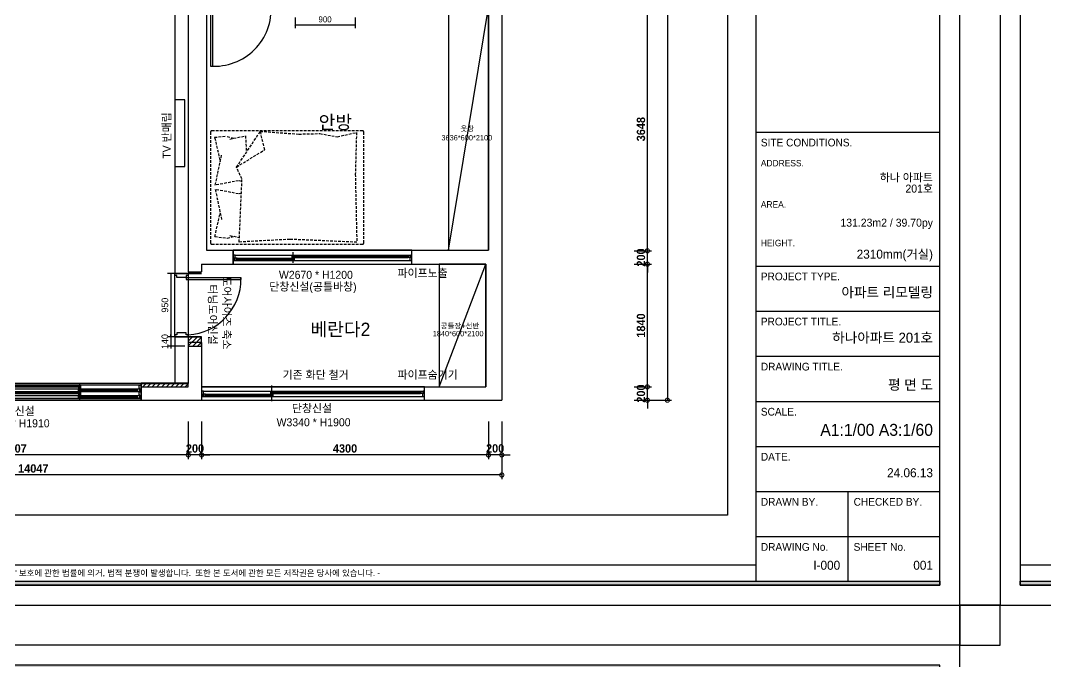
# Model space of a CAD drawing. Header units: inches. Extents: x 4138 to 127072, y -26315 to 43858.
# Drawn here: x 67453 to 82820, y 23128 to 32738 of the extents above; entities that cross this region are included whole.
import ezdxf
from ezdxf.enums import TextEntityAlignment as Align

# ---------------------------------------------------------------- set-up
doc = ezdxf.new("R2010")
doc.units = ezdxf.units.IN
doc.header["$LTSCALE"] = 50
doc.header["$MEASUREMENT"] = 0
doc.linetypes.add('DH-HID2', pattern=[1.2, 0.8, -0.4])
for name, color, linetype in [('0-ELC TEXT', 7, 'Continuous'), ('02-WAL', 2, 'Continuous'), ('03-TEXT', 3, 'Continuous'), ('03-WAL NEW', 3, 'Continuous'), ('04-WIN', 4, 'Continuous'), ('04_FUR', 6, 'Continuous'), ('06-FUR', 6, 'Continuous'), ('07-DIM', 5, 'Continuous'), ('07-DIM WAL', 5, 'Continuous'), ('FORM(YOURNAME)-11', 1, 'Continuous'), ('FU-FURM', 251, 'DH-HID2'), ('도면층2', 2, 'Continuous'), ('도면층4', 4, 'Continuous'), ('도면층5', 5, 'Continuous')]:
    doc.layers.add(name, color=color, linetype=linetype)
doc.styles.add('YOURNAME', font='HY울릉도M.TTF')
doc.styles.add('넥슨고딕', font='')
doc.styles.add('마감재', font='stylu.ttf')
doc.styles.add('코레일둥고', font='Korail_Round_Gothic_Medium.ttf')
doc.styles.get('넥슨고딕').set_extended_font_data('NEXON Lv1 Gothic Bold', bold=True)
doc.dimstyles.new('50', dxfattribs={"dimscale": 50, "dimtxt": 2.5, "dimasz": 2.5, "dimexe": 1.25, "dimexo": 2, "dimtad": 1, "dimdec": 0, "dimtxsty": '넥슨고딕', "dimblk": 'DOTSMALL', "dimcen": 2.5, "dimclrd": 1, "dimclre": 1, "dimclrt": 2, "dimadec": 0, "dimazin": 0, "dimtfac": 1, "dimtdec": 0, "dimtix": 1, "dimtmove": 0, "dimatfit": 3, "dimldrblk": 'DOTSMALL', "dimfxl": 1.25, "dimarcsym": 0})
doc.dimstyles.new('YOURNAME-50', dxfattribs={"dimscale": 50, "dimtxt": 1.8, "dimasz": 0.9, "dimexe": 1, "dimexo": 3, "dimgap": 0.7, "dimtad": 1, "dimdec": 0, "dimzin": 0, "dimdsep": 46, "dimtxsty": 'YOURNAME', "dimblk": 'ARCHTICK', "dimcen": 0, "dimclrd": 1, "dimclre": 1, "dimclrt": 7, "dimadec": 0, "dimazin": 0, "dimtfac": 1, "dimtdec": 0, "dimtix": 1, "dimtmove": 2, "dimatfit": 3, "dimldrblk": 'ARCHTICK', "dimfxl": 1, "dimtolj": 1, "dimtzin": 0, "dimarcsym": 0})
doc.dimstyles.new('벽치수 Copy of DIM-50', dxfattribs={"dimscale": 50, "dimtxt": 2, "dimasz": 0.7, "dimexe": 1, "dimexo": 1, "dimgap": 0.7, "dimtad": 1, "dimdec": 0, "dimzin": 1, "dimdsep": 46, "dimlunit": 6, "dimtxsty": '마감재', "dimblk": 'ARCHTICK', "dimcen": -0.09, "dimclrd": 256, "dimclre": 256, "dimclrt": 3, "dimadec": 0, "dimazin": 0, "dimtfac": 1, "dimtdec": 0, "dimtix": 1, "dimtmove": 2, "dimatfit": 0, "dimldrblk": 'ARCHTICK', "dimfxl": 1, "dimtolj": 1, "dimtzin": 0, "dimarcsym": 0})

# ---------------------------------------------------------------- blocks, each defined once
blk = doc.blocks.new('FORM-PLAN')
at = {"layer": 'FORM(YOURNAME)-11'}
h = blk.add_hatch(color=256, dxfattribs=at)
h.dxf.hatch_style = 1
h.paths.add_polyline_path([(-71444, 55115), (10556, 55115), (10556, 54915), (-71444, 54915)])
h.paths.add_polyline_path([(-71444, -2085), (10556, -2085), (10556, -2285), (-71444, -2285)])
at = {"layer": 'Defpoints', "color": 158}
for p, q in [((1346, 54915), (1346, -2085)), ((1346, -1285), (-71444, -1285))]:
    blk.add_line(p, q, dxfattribs=at)
at = {"layer": 'Defpoints', "color": 1}
for points in [[(11556, 58115), (11556, 56115), (13556, 56115)], [(-72444, -5285), (-72444, -3285), (-74444, -3285)], [(11556, -5285), (11556, -3285), (13556, -3285)]]:
    blk.add_lwpolyline(points, dxfattribs=at)
at = {"layer": 'Defpoints', "color": 158}
for points in [[(-71444, -2285), (10556, -2285), (10556, 55115), (-71444, 55115)], [(-69444, 53115), (-64, 53115), (-64, 1215), (-69444, 1215)]]:
    blk.add_lwpolyline(points, close=True, dxfattribs=at)
at = {"layer": 'FORM(YOURNAME)-11', "color": 14}
for p, q in [((1346, 20344), (10556, 20344)), ((1346, 13651), (10556, 13651)), ((1346, 11398), (10556, 11398)), ((1346, 9146), (10556, 9146)), ((1346, 6893), (10556, 6893)), ((1346, 4641), (10556, 4641)), ((1346, 2388), (10556, 2388)), ((5951, 2388), (5951, -2085)), ((1346, 136), (10556, 136))]:
    blk.add_line(p, q, dxfattribs=at)
at = {"layer": 'FORM(YOURNAME)-11', "color": 250}
blk.add_lwpolyline([(-72444, -3285), (11556, -3285), (11556, 56115), (-72444, 56115)], close=True, dxfattribs=at)
at = {"layer": 'FORM(YOURNAME)-11'}
blk.add_lwpolyline([(-71444, -2085), (10556, -2085), (10556, -2285), (-71444, -2285)], close=True, dxfattribs=at)
at = {"layer": 'FORM(YOURNAME)-11', "color": 14, "style": 'YOURNAME'}
for s, height, p in [('SITE CONDITIONS.', 386.14, (1603, 19829)), ('PROJECT TYPE.', 386.14, (1603, 13136)), ('PROJECT TITLE.', 386.14, (1603, 10883)), ('DRAWING TITLE.', 386.14, (1603, 8631)), ('SCALE.', 386.1, (1603, 6378)), ('DATE.', 386.1, (1603, 4126)), ('DRAWN BY.', 386.1, (1603, 1873)), ('CHECKED BY.', 386.14, (6240, 1873)), ('DRAWING No.', 386.14, (1603, -379)), ('SHEET No.', 386.1, (6240, -379))]:
    blk.add_text(s, height=height, dxfattribs=at).set_placement(p, align=Align.MIDDLE_LEFT)
at = {"layer": 'FORM(YOURNAME)-11', "color": 251, "style": 'YOURNAME'}
for s, p in [('ADDRESS.', (1603, 18799)), ('AREA.', (1603, 16740)), ('HEIGHT.', (1603, 14809))]:
    blk.add_text(s, height=321.8, dxfattribs=at).set_placement(p, align=Align.MIDDLE_LEFT)
at = {"layer": 'FORM(YOURNAME)-11', "color": 1, "style": 'YOURNAME'}
blk.add_text("- 본 도서는 어떠한 경우에도 무단으로 도용할 수 없으며 도용시 '지적재산권' 보호에 관한 법률에 의거, 법적 분쟁이 발생합니다.  또한 본 도서에 관한 모든 저작권은 당사에 있습니다. -", height=300, dxfattribs=at).set_placement((-32990, -1685), align=Align.MIDDLE_CENTER)
at = {"layer": 'FORM(YOURNAME)-11', "color": 3, "style": 'YOURNAME'}
for tag, height, p in [('1', 450, (9905, 18188)), ('2', 450, (9905, 17544)), ('3', 450, (9905, 16257)), ('4', 450, (9905, 14326)), ('5', 515, (9905, 12009)), ('6', 515, (9905, 9757)), ('7', 515, (9905, 7504)), ('8', 515, (9905, 5252)), ('9', 515, (9905, 2999)), ('10', 515, (5655, 811)), ('11', 515, (9905, 747)), ('12', 515, (5655, -1441)), ('13', 515, (9905, -1441))]:
    blk.add_attdef(tag, text='', height=height, dxfattribs=at).set_placement(p, align=Align.MIDDLE_RIGHT)
blk = doc.blocks.new('FLOOR')
at = {"layer": '02-WAL'}
for p, q in [((52925, 47114), (52925, 34986)), ((48225, 41074), (48225, 36912)), ((48496, 41074), (48496, 37238)), ((52725, 40874), (52725, 37238)), ((48496, 37238), (52725, 37238)), ((48225, 36912), (48425, 36912)), ((48225, 36912), (48425, 36912)), ((48425, 37026), (48425, 36912)), ((48425, 37026), (52685, 37026)), ((52685, 37026), (52685, 35186)), ((48425, 35850), (48225, 35850)), ((48225, 35850), (48225, 35239)), ((48425, 35850), (48425, 35186)), ((47516, 35239), (47516, 34986)), ((47516, 35239), (48225, 35239)), ((48437, 35186), (52685, 35186)), ((47516, 34986), (52925, 34986))]:
    blk.add_line(p, q, dxfattribs=at)
at = {"layer": '04-WIN'}
for p, q in [((48896, 37238), (48896, 37026)), ((48896, 37026), (48896, 37238)), ((51578, 37026), (51578, 37238)), ((47486, 35213), (43756, 35213)), ((44694, 35208), (46579, 35208)), ((46596, 35246), (46596, 35078)), ((47499, 35113), (43744, 35113)), ((47486, 35113), (43756, 35113)), ((44694, 35158), (46579, 35158)), ((44694, 35108), (46579, 35108)), ((44694, 35058), (46579, 35058)), ((46596, 35146), (46596, 34978)), ((46614, 35158), (47457, 35158)), ((46614, 35118), (47457, 35118)), ((46614, 35058), (47457, 35058)), ((47499, 35013), (43744, 35013)), ((46614, 35018), (47457, 35018))]:
    blk.add_line(p, q, dxfattribs=at)
at = {"layer": '04-WIN', "linetype": 'Continuous'}
for p, q in [((49796, 37047), (49796, 37204)), ((48913, 37083), (51548, 37083)), ((48926, 37163), (51560, 37163)), ((48955, 37118), (49778, 37118)), ((48955, 37088), (49778, 37088)), ((49813, 37158), (51519, 37158)), ((49813, 37128), (51519, 37128)), ((49475, 35050), (49475, 35207)), ((48442, 35042), (51735, 35042)), ((48455, 35122), (51747, 35122)), ((48455, 35042), (51747, 35042)), ((48484, 35077), (49457, 35077)), ((48484, 35047), (49457, 35047)), ((49475, 34970), (49475, 35127)), ((49492, 35118), (51706, 35117)), ((49492, 35088), (51706, 35087))]:
    blk.add_line(p, q, dxfattribs=at)
at = {"layer": '04-WIN'}
for points in [[(48896, 37026), (51578, 37026), (51578, 37238), (48896, 37238)], [(47516, 35239), (43726, 35239), (43726, 34986), (47516, 34986)], [(47516, 35213), (43726, 35213), (43726, 35013), (47516, 35013)], [(46582, 35181), (44690, 35181), (44690, 35185), (46582, 35185)], [(46582, 35081), (44690, 35081), (44690, 35085), (46582, 35085)], [(46614, 35158), (46614, 35143), (46608, 35141), (46608, 35135), (46614, 35133), (46614, 35118), (46579, 35118), (46579, 35158)], [(46614, 35058), (46614, 35043), (46608, 35041), (46608, 35035), (46614, 35033), (46614, 35018), (46579, 35018), (46579, 35058)], [(46610, 35136), (47461, 35136), (47461, 35140), (46610, 35140)], [(46610, 35036), (47461, 35036), (47461, 35040), (46610, 35040)], [(47457, 35143), (47457, 35158), (47495, 35158), (47495, 35118), (47457, 35118), (47457, 35133), (47463, 35135), (47463, 35141)], [(47457, 35043), (47457, 35058), (47495, 35058), (47495, 35018), (47457, 35018), (47457, 35033), (47463, 35035), (47463, 35041)], [(51765, 35186), (48425, 35186), (48425, 34986), (51765, 34986)]]:
    blk.add_lwpolyline(points, close=True, dxfattribs=at)
at = {"layer": '04-WIN', "linetype": 'Continuous'}
for points in [[(48896, 37092), (48896, 37083), (48913, 37083), (48913, 37122), (48926, 37122), (48926, 37163), (48896, 37163), (48896, 37154)], [(49782, 37105), (48951, 37105), (48951, 37101), (49782, 37101), (49782, 37105), (49782, 37101)], [(48955, 37109), (48958, 37107), (48958, 37106), (48959, 37105)], [(48955, 37097), (48958, 37098), (48958, 37099), (48959, 37101)], [(49778, 37109), (49775, 37107), (49775, 37106), (49774, 37105)], [(49778, 37097), (49775, 37098), (49775, 37099), (49774, 37101)], [(49813, 37149), (49816, 37148), (49816, 37147), (49817, 37145)], [(49813, 37137), (49816, 37139), (49816, 37140), (49817, 37141)], [(51519, 37149), (51516, 37148), (51516, 37147), (51515, 37145)], [(51519, 37137), (51516, 37139), (51516, 37140), (51515, 37141)], [(51578, 37154), (51578, 37163), (51560, 37163), (51560, 37124), (51548, 37124), (51548, 37083), (51578, 37083), (51578, 37092)], [(48425, 35051), (48425, 35042), (48442, 35042), (48442, 35081), (48455, 35081), (48455, 35122), (48425, 35122), (48425, 35113)], [(49461, 35064), (48480, 35064), (48480, 35060), (49461, 35060), (49461, 35064), (49461, 35060)], [(48484, 35068), (48487, 35067), (48487, 35066), (48488, 35064)], [(48484, 35056), (48487, 35058), (48487, 35059), (48488, 35060)], [(49457, 35068), (49454, 35067), (49454, 35066), (49453, 35064)], [(49457, 35056), (49454, 35058), (49454, 35059), (49453, 35060)], [(49492, 35108), (49495, 35107), (49495, 35106), (49496, 35105)], [(49492, 35097), (49495, 35098), (49495, 35099), (49496, 35101)], [(51706, 35108), (51703, 35107), (51703, 35106), (51702, 35104)], [(51706, 35097), (51703, 35098), (51703, 35099), (51702, 35100)], [(51765, 35113), (51765, 35122), (51747, 35122), (51747, 35083), (51735, 35083), (51735, 35042), (51765, 35042), (51765, 35051)]]:
    blk.add_lwpolyline(points, dxfattribs=at)
for points in [[(48955, 37108), (48955, 37118), (48917, 37118), (48917, 37088), (48955, 37088), (48955, 37098), (48949, 37100), (48949, 37106)], [(49813, 37148), (49813, 37158), (49778, 37158), (49778, 37128), (49813, 37128), (49813, 37138), (49808, 37140), (49808, 37146)], [(49778, 37108), (49778, 37118), (49813, 37118), (49813, 37088), (49778, 37088), (49778, 37098), (49784, 37100), (49784, 37106)], [(49810, 37141), (51522, 37141), (51522, 37145), (49810, 37145)], [(51519, 37148), (51519, 37158), (51557, 37158), (51557, 37128), (51519, 37128), (51519, 37138), (51525, 37140), (51525, 37146)], [(48484, 35067), (48484, 35077), (48446, 35077), (48446, 35047), (48484, 35047), (48484, 35057), (48478, 35059), (48478, 35065)], [(49492, 35108), (49492, 35118), (49457, 35118), (49457, 35088), (49492, 35088), (49492, 35098), (49487, 35099), (49487, 35106)], [(49457, 35067), (49457, 35077), (49492, 35077), (49492, 35047), (49457, 35047), (49457, 35057), (49463, 35059), (49463, 35065)], [(49489, 35101), (51709, 35100), (51709, 35104), (49489, 35105)], [(51706, 35107), (51706, 35117), (51744, 35117), (51744, 35087), (51706, 35087), (51706, 35097), (51712, 35099), (51712, 35106)]]:
    blk.add_lwpolyline(points, close=True, dxfattribs=at)
at = {"layer": '04-WIN'}
for points in [[(46579, 35208), (46579, 35188), (46584, 35186), (46584, 35179), (46579, 35178), (46579, 35158), (46614, 35158), (46614, 35208), (46579, 35208)], [(47516, 35122), (47516, 35113), (47499, 35113), (47499, 35162), (47486, 35162), (47486, 35213), (47516, 35213), (47516, 35204)], [(46579, 35188), (46576, 35187), (46575, 35186), (46575, 35185)], [(46579, 35177), (46576, 35178), (46575, 35179), (46575, 35181)], [(46579, 35088), (46576, 35087), (46575, 35086), (46575, 35085)], [(46579, 35077), (46576, 35078), (46575, 35079), (46575, 35081)], [(46579, 35108), (46579, 35088), (46584, 35086), (46584, 35079), (46579, 35078), (46579, 35058), (46614, 35058), (46614, 35108), (46579, 35108)], [(46614, 35144), (46616, 35142), (46617, 35141), (46618, 35140)], [(46614, 35132), (46616, 35133), (46617, 35134), (46618, 35136)], [(46614, 35044), (46616, 35042), (46617, 35041), (46618, 35040)], [(47457, 35144), (47455, 35142), (47454, 35141), (47454, 35140)], [(47457, 35132), (47455, 35133), (47454, 35134), (47454, 35136)], [(47457, 35044), (47455, 35042), (47454, 35041), (47454, 35040)], [(47516, 35022), (47516, 35013), (47499, 35013), (47499, 35062), (47486, 35062), (47486, 35113), (47516, 35113), (47516, 35104)], [(46614, 35032), (46616, 35033), (46617, 35034), (46618, 35036)], [(47457, 35032), (47455, 35033), (47454, 35034), (47454, 35036)]]:
    blk.add_lwpolyline(points, dxfattribs=at)
at = {"layer": '도면층4'}
for p, q in [((48556, 40904), (48556, 39994)), ((48586, 40904), (48586, 39995)), ((48556, 39994), (48586, 39994))]:
    blk.add_line(p, q, dxfattribs=at)
at = {"layer": '도면층5'}
blk.add_arc((48614, 40847), 854, 266.1116, 3.8534, dxfattribs=at)
blk = doc.blocks.new('_DOTSMALL')
at = {"color": 0, "linetype": 'ByBlock', "const_width": 0.5}
blk.add_lwpolyline([(-0.0625, 0, 1), (0.0625, 0, 1)], format="xyb", close=True, dxfattribs=at)
blk = doc.blocks.new('*D230')
at = {"layer": '07-DIM', "color": 1, "lineweight": -2, "transparency": 16777216}
for p, q in [((76852, 27245), (76852, 27370)), ((76652, 27245), (76915, 27245)), ((76852, 27045), (76852, 27245)), ((76652, 27045), (76915, 27045)), ((76852, 27045), (76852, 26920))]:
    blk.add_line(p, q, dxfattribs=at)
at = {"layer": 'Defpoints', "color": 0, "transparency": 16777216}
for p in [(76552, 27245), (76852, 27245), (76552, 27045)]:
    blk.add_point(p, dxfattribs=at)
at = {"layer": '07-DIM', "color": 1, "lineweight": -2, "transparency": 16777216, "xscale": 125, "yscale": 125, "zscale": 125}
for p, rotation in [((76852, 27245), 270), ((76852, 27045), 90)]:
    blk.add_blockref('_DOTSMALL', p, dxfattribs=dict(at, rotation=rotation))
at = {"layer": '07-DIM', "color": 2, "transparency": 16777216, "insert": (76756, 27145), "char_height": 125, "attachment_point": 5, "rotation": 90, "style": '넥슨고딕'}
blk.add_mtext('200', dxfattribs=at)
blk = doc.blocks.new('*D231')
at = {"layer": '07-DIM', "color": 1, "lineweight": -2, "transparency": 16777216}
for p, q in [((76652, 29085), (76915, 29085)), ((76852, 27245), (76852, 29085)), ((76652, 27245), (76915, 27245))]:
    blk.add_line(p, q, dxfattribs=at)
at = {"layer": 'Defpoints', "color": 0, "transparency": 16777216}
for p in [(76552, 29085), (76852, 29085), (76552, 27245)]:
    blk.add_point(p, dxfattribs=at)
at = {"layer": '07-DIM', "color": 1, "lineweight": -2, "transparency": 16777216, "xscale": 125, "yscale": 125, "zscale": 125}
for p, rotation in [((76852, 29085), 90), ((76852, 27245), 270)]:
    blk.add_blockref('_DOTSMALL', p, dxfattribs=dict(at, rotation=rotation))
at = {"layer": '07-DIM', "color": 2, "transparency": 16777216, "insert": (76756, 28165), "char_height": 125, "attachment_point": 5, "rotation": 90, "style": '넥슨고딕'}
blk.add_mtext('1840', dxfattribs=at)
blk = doc.blocks.new('*D232')
at = {"layer": '07-DIM', "color": 1, "lineweight": -2, "transparency": 16777216}
for p, q in [((76852, 29285), (76852, 29410)), ((76652, 29285), (76915, 29285)), ((76852, 29085), (76852, 29285)), ((76652, 29085), (76915, 29085)), ((76852, 29085), (76852, 28960))]:
    blk.add_line(p, q, dxfattribs=at)
at = {"layer": 'Defpoints', "color": 0, "transparency": 16777216}
for p in [(76552, 29285), (76852, 29285), (76552, 29085)]:
    blk.add_point(p, dxfattribs=at)
at = {"layer": '07-DIM', "color": 1, "lineweight": -2, "transparency": 16777216, "xscale": 125, "yscale": 125, "zscale": 125}
for p, rotation in [((76852, 29285), 270), ((76852, 29085), 90)]:
    blk.add_blockref('_DOTSMALL', p, dxfattribs=dict(at, rotation=rotation))
at = {"layer": '07-DIM', "color": 2, "transparency": 16777216, "insert": (76756, 29185), "char_height": 125, "attachment_point": 5, "rotation": 90, "style": '넥슨고딕'}
blk.add_mtext('200', dxfattribs=at)
blk = doc.blocks.new('*D233')
at = {"layer": '07-DIM', "color": 1, "lineweight": -2, "transparency": 16777216}
for p, q in [((76652, 32933), (76915, 32933)), ((76852, 29285), (76852, 32933)), ((76652, 29285), (76915, 29285))]:
    blk.add_line(p, q, dxfattribs=at)
at = {"layer": 'Defpoints', "color": 0, "transparency": 16777216}
for p in [(76552, 32933), (76852, 32933), (76552, 29285)]:
    blk.add_point(p, dxfattribs=at)
at = {"layer": '07-DIM', "color": 1, "lineweight": -2, "transparency": 16777216, "xscale": 125, "yscale": 125, "zscale": 125}
for p, rotation in [((76852, 32933), 90), ((76852, 29285), 270)]:
    blk.add_blockref('_DOTSMALL', p, dxfattribs=dict(at, rotation=rotation))
at = {"layer": '07-DIM', "color": 2, "transparency": 16777216, "insert": (76756, 31109), "char_height": 125, "attachment_point": 5, "rotation": 90, "style": '넥슨고딕'}
blk.add_mtext('3648', dxfattribs=at)
blk = doc.blocks.new('*D250')
at = {"layer": '07-DIM', "color": 1, "lineweight": -2, "transparency": 16777216}
for p, q in [((74469, 26724), (74469, 26162)), ((74669, 26724), (74669, 26162)), ((74469, 26225), (74344, 26225)), ((74669, 26225), (74469, 26225)), ((74669, 26225), (74794, 26225))]:
    blk.add_line(p, q, dxfattribs=at)
at = {"layer": 'Defpoints', "color": 0, "transparency": 16777216}
for p in [(74469, 26824), (74669, 26824), (74469, 26225)]:
    blk.add_point(p, dxfattribs=at)
at = {"layer": '07-DIM', "color": 1, "lineweight": -2, "transparency": 16777216, "xscale": 125, "yscale": 125, "zscale": 125}
blk.add_blockref('_DOTSMALL', (74469, 26225), dxfattribs=at)
at = {"layer": '07-DIM', "color": 1, "lineweight": -2, "transparency": 16777216, "xscale": 125, "yscale": 125, "zscale": 125, "rotation": 180}
blk.add_blockref('_DOTSMALL', (74669, 26225), dxfattribs=at)
at = {"layer": '07-DIM', "color": 2, "transparency": 16777216, "insert": (74569, 26322), "char_height": 125, "attachment_point": 5, "style": '넥슨고딕'}
blk.add_mtext('200', dxfattribs=at)
blk = doc.blocks.new('*D251')
at = {"layer": '07-DIM', "color": 1, "lineweight": -2, "transparency": 16777216}
for p, q in [((70169, 26724), (70169, 26161)), ((74469, 26724), (74469, 26161)), ((74469, 26224), (70169, 26224))]:
    blk.add_line(p, q, dxfattribs=at)
at = {"layer": 'Defpoints', "color": 0, "transparency": 16777216}
for p in [(70169, 26824), (74469, 26824), (70169, 26224)]:
    blk.add_point(p, dxfattribs=at)
at = {"layer": '07-DIM', "color": 1, "lineweight": -2, "transparency": 16777216, "xscale": 125, "yscale": 125, "zscale": 125, "rotation": 180}
blk.add_blockref('_DOTSMALL', (70169, 26224), dxfattribs=at)
at = {"layer": '07-DIM', "color": 1, "lineweight": -2, "transparency": 16777216, "xscale": 125, "yscale": 125, "zscale": 125}
blk.add_blockref('_DOTSMALL', (74469, 26224), dxfattribs=at)
at = {"layer": '07-DIM', "color": 2, "transparency": 16777216, "insert": (72319, 26321), "char_height": 125, "attachment_point": 5, "style": '넥슨고딕'}
blk.add_mtext('4300', dxfattribs=at)
blk = doc.blocks.new('*D252')
at = {"layer": '07-DIM', "color": 1, "lineweight": -2, "transparency": 16777216}
for p, q in [((69969, 26724), (69969, 26161)), ((70169, 26724), (70169, 26161)), ((69969, 26224), (69844, 26224)), ((70169, 26224), (69969, 26224)), ((70169, 26224), (70294, 26224))]:
    blk.add_line(p, q, dxfattribs=at)
at = {"layer": 'Defpoints', "color": 0, "transparency": 16777216}
for p in [(69969, 26824), (70169, 26824), (69969, 26224)]:
    blk.add_point(p, dxfattribs=at)
at = {"layer": '07-DIM', "color": 1, "lineweight": -2, "transparency": 16777216, "xscale": 125, "yscale": 125, "zscale": 125}
blk.add_blockref('_DOTSMALL', (69969, 26224), dxfattribs=at)
at = {"layer": '07-DIM', "color": 1, "lineweight": -2, "transparency": 16777216, "xscale": 125, "yscale": 125, "zscale": 125, "rotation": 180}
blk.add_blockref('_DOTSMALL', (70169, 26224), dxfattribs=at)
at = {"layer": '07-DIM', "color": 2, "transparency": 16777216, "insert": (70069, 26321), "char_height": 125, "attachment_point": 5, "style": '넥슨고딕'}
blk.add_mtext('200', dxfattribs=at)
blk = doc.blocks.new('*D253')
at = {"layer": '07-DIM', "color": 1, "lineweight": -2, "transparency": 16777216}
for p, q in [((64762, 26724), (64762, 26161)), ((69969, 26724), (69969, 26161)), ((69969, 26224), (64762, 26224))]:
    blk.add_line(p, q, dxfattribs=at)
at = {"layer": 'Defpoints', "color": 0, "transparency": 16777216}
for p in [(64762, 26824), (69969, 26824), (64762, 26224)]:
    blk.add_point(p, dxfattribs=at)
at = {"layer": '07-DIM', "color": 1, "lineweight": -2, "transparency": 16777216, "xscale": 125, "yscale": 125, "zscale": 125, "rotation": 180}
blk.add_blockref('_DOTSMALL', (64762, 26224), dxfattribs=at)
at = {"layer": '07-DIM', "color": 1, "lineweight": -2, "transparency": 16777216, "xscale": 125, "yscale": 125, "zscale": 125}
blk.add_blockref('_DOTSMALL', (69969, 26224), dxfattribs=at)
at = {"layer": '07-DIM', "color": 2, "transparency": 16777216, "insert": (67365, 26321), "char_height": 125, "attachment_point": 5, "style": '넥슨고딕'}
blk.add_mtext('5207', dxfattribs=at)
blk = doc.blocks.new('*D266')
at = {"layer": '07-DIM', "color": 1, "lineweight": -2, "transparency": 16777216}
for p, q in [((76652, 39173), (77215, 39173)), ((77152, 39173), (77152, 27045)), ((76652, 27045), (77215, 27045))]:
    blk.add_line(p, q, dxfattribs=at)
at = {"layer": 'Defpoints', "color": 0, "transparency": 16777216}
for p in [(76552, 39173), (76552, 27045), (77152, 27045)]:
    blk.add_point(p, dxfattribs=at)
at = {"layer": '07-DIM', "color": 1, "lineweight": -2, "transparency": 16777216, "xscale": 125, "yscale": 125, "zscale": 125}
for p, rotation in [((77152, 39173), 90), ((77152, 27045), 270)]:
    blk.add_blockref('_DOTSMALL', p, dxfattribs=dict(at, rotation=rotation))
at = {"layer": '07-DIM', "color": 2, "transparency": 16777216, "insert": (77056, 33109), "char_height": 125, "attachment_point": 5, "rotation": 90, "style": '넥슨고딕'}
blk.add_mtext('12128', dxfattribs=at)
blk = doc.blocks.new('*D267')
at = {"layer": '07-DIM', "color": 1, "lineweight": -2, "transparency": 16777216}
for p, q in [((60622, 26724), (60622, 25861)), ((74669, 26724), (74669, 25861)), ((74669, 25924), (60622, 25924))]:
    blk.add_line(p, q, dxfattribs=at)
at = {"layer": 'Defpoints', "color": 0, "transparency": 16777216}
for p in [(60622, 26824), (74669, 26824), (60622, 25924)]:
    blk.add_point(p, dxfattribs=at)
at = {"layer": '07-DIM', "color": 1, "lineweight": -2, "transparency": 16777216, "xscale": 125, "yscale": 125, "zscale": 125, "rotation": 180}
blk.add_blockref('_DOTSMALL', (60622, 25924), dxfattribs=at)
at = {"layer": '07-DIM', "color": 1, "lineweight": -2, "transparency": 16777216, "xscale": 125, "yscale": 125, "zscale": 125}
blk.add_blockref('_DOTSMALL', (74669, 25924), dxfattribs=at)
at = {"layer": '07-DIM', "color": 2, "transparency": 16777216, "insert": (67645, 26021), "char_height": 125, "attachment_point": 5, "style": '넥슨고딕'}
blk.add_mtext('14047', dxfattribs=at)
blk = doc.blocks.new('F-702-4')
at = {"layer": 'FU-FURM'}
for p, q in [((-737, -65), (-761, -251)), ((-737, -65), (-381, -147)), ((-31, -73), (-493, -170)), ((-96, -422), (-31, -73)), ((100, -422), (35, -73)), ((35, -73), (498, -170)), ((741, -65), (386, -147)), ((764, -219), (746, -56)), ((746, -56), (746, -62)), ((-761, -251), (-734, -354)), ((-720, -290), (-750, -434)), ((725, -290), (773, -525)), ((765, -251), (738, -354)), ((-819, -431), (127, -473)), ((-778, -1191), (-819, -431)), ((-86, -471), (-96, -422)), ((91, -471), (100, -422)), ((127, -473), (306, -391)), ((306, -391), (565, -813)), ((306, -391), (841, -748)), ((773, -525), (527, -539)), ((565, -813), (841, -748)), ((841, -748), (800, -1324)), ((-821, -2194), (-778, -1191)), ((800, -1324), (808, -1641)), ((808, -1641), (760, -1900)), ((760, -1900), (825, -2190)), ((200, -2172), (-821, -2194)), ((825, -2190), (200, -2172))]:
    blk.add_line(p, q, dxfattribs=at)
blk.add_lwpolyline([(-830, -2300), (830, -2300, 0.414214), (850, -2280), (850, -20, 0.414214), (830, 0), (-830, 0, 0.414214), (-850, -20), (-850, -2280, 0.414214)], format="xyb", close=True, dxfattribs=at)
blk = doc.blocks.new('_ARCHTICK')
at = {"color": 0, "linetype": 'ByBlock', "const_width": 0.075}
blk.add_lwpolyline([(-0.25, -0.25), (0.25, 0.25)], dxfattribs=at)
blk = doc.blocks.new('*D289')
at = {"layer": '07-DIM WAL', "color": 1, "lineweight": -2, "transparency": 16777216}
for p, q in [((71569, 32783), (71569, 32622)), ((72469, 32783), (72469, 32622)), ((71569, 32672), (72469, 32672))]:
    blk.add_line(p, q, dxfattribs=at)
at = {"layer": 'Defpoints', "color": 0, "transparency": 16777216}
for p in [(71569, 32933), (72469, 32933), (72469, 32672)]:
    blk.add_point(p, dxfattribs=at)
at = {"layer": '07-DIM WAL', "color": 1, "lineweight": -2, "transparency": 16777216, "xscale": 45, "yscale": 45, "zscale": 45, "rotation": 180}
blk.add_blockref('_ARCHTICK', (71569, 32672), dxfattribs=at)
at = {"layer": '07-DIM WAL', "color": 1, "lineweight": -2, "transparency": 16777216, "xscale": 45, "yscale": 45, "zscale": 45}
blk.add_blockref('_ARCHTICK', (72469, 32672), dxfattribs=at)
at = {"layer": '07-DIM WAL', "color": 7, "transparency": 16777216, "insert": (72019, 32754), "char_height": 90, "attachment_point": 5, "style": 'YOURNAME'}
blk.add_mtext('\\A1;900', dxfattribs=at)
blk = doc.blocks.new('*D273')
at = {"layer": '07-DIM WAL', "lineweight": -2, "transparency": 16777216}
for p, q in [((69919, 28945), (69656, 28945)), ((69706, 28945), (69706, 27995)), ((69919, 27995), (69656, 27995))]:
    blk.add_line(p, q, dxfattribs=at)
at = {"layer": 'Defpoints', "color": 0, "transparency": 16777216}
for p in [(69969, 28945), (69706, 27995), (69969, 27995)]:
    blk.add_point(p, dxfattribs=at)
at = {"layer": '07-DIM WAL', "lineweight": -2, "transparency": 16777216, "xscale": 35, "yscale": 35, "zscale": 35}
for p, rotation in [((69706, 28945), 90), ((69706, 27995), 270)]:
    blk.add_blockref('_ARCHTICK', p, dxfattribs=dict(at, rotation=rotation))
at = {"layer": '07-DIM WAL', "color": 3, "transparency": 16777216, "insert": (69619, 28470), "char_height": 100, "attachment_point": 5, "rotation": 90, "style": '마감재'}
blk.add_mtext('\\A1;950', dxfattribs=at)
blk = doc.blocks.new('*D274')
at = {"layer": '07-DIM WAL', "lineweight": -2, "transparency": 16777216}
for p, q in [((69919, 27995), (69656, 27995)), ((69706, 27995), (69706, 28030)), ((69706, 27995), (69706, 27855)), ((69919, 27855), (69656, 27855)), ((69706, 27855), (69706, 27820))]:
    blk.add_line(p, q, dxfattribs=at)
at = {"layer": 'Defpoints', "color": 0, "transparency": 16777216}
for p in [(69969, 27995), (69706, 27855), (69969, 27855)]:
    blk.add_point(p, dxfattribs=at)
at = {"layer": '07-DIM WAL', "lineweight": -2, "transparency": 16777216, "xscale": 35, "yscale": 35, "zscale": 35}
for p, rotation in [((69706, 27995), 270), ((69706, 27855), 90)]:
    blk.add_blockref('_ARCHTICK', p, dxfattribs=dict(at, rotation=rotation))
at = {"layer": '07-DIM WAL', "color": 3, "transparency": 16777216, "insert": (69618, 27925), "char_height": 100, "attachment_point": 5, "rotation": 90, "style": '마감재'}
blk.add_mtext('\\A1;140', dxfattribs=at)

msp = doc.modelspace()

# ---------------------------------------------------------------- hatches: boundary and pattern name
at = {"layer": '03-WAL NEW'}
h = msp.add_hatch(dxfattribs=at)
h.set_pattern_fill('_USER', color=256, scale=50, angle=45, pattern_type=0)
h.set_pattern_definition([(45, (21744.21, -7991.31), (-35.35534, 35.35534), [])])
h.paths.add_polyline_path([(70168.9, 27995), (69968.9, 27995), (69968.9, 27855), (70168.9, 27855)])
h = msp.add_hatch(dxfattribs=at)
h.set_pattern_fill('_USER', color=256, scale=50, angle=45, pattern_type=0)
h.set_pattern_definition([(45, (442.71, -7941.31), (-35.35534, 35.35534), [])])
h.paths.add_polyline_path([(69260.4, 27245), (69968.9, 27245), (69968.9, 27300), (69260.4, 27300)])

# ---------------------------------------------------------------- linework, layer by layer
at = {"layer": '02-WAL'}
for p, q in [((69968.9, 28945), (70168.9, 28945)), ((69968.9, 27995), (70168.9, 27995))]:
    msp.add_line(p, q, dxfattribs=at)
at = {"layer": '03-WAL NEW'}
for p, q in [((69968.9, 28945), (69768.9, 28945)), ((69968.9, 27995), (69768.9, 27995))]:
    msp.add_line(p, q, dxfattribs=at)
for points in [[(69968.9, 33133), (69798.9, 33133, 0.4142136), (69768.9, 33103), (69768.9, 28945)], [(64761.9, 32668), (64781.9, 32668, -0.4142136), (64811.9, 32638), (64811.9, 27300), (69768.9, 27300)]]:
    msp.add_lwpolyline(points, format="xyb", dxfattribs=at)
for points in [[(69918.9, 30549), (69918.9, 31549), (69768.9, 31549), (69768.9, 30549)], [(70168.9, 27995), (69968.9, 27995), (69968.9, 27855), (70168.9, 27855)], [(69260.4, 27245), (69968.9, 27245), (69968.9, 27300), (69260.4, 27300)]]:
    msp.add_lwpolyline(points, close=True, dxfattribs=at)
msp.add_lwpolyline([(69768.9, 27995), (69768.9, 27300)], dxfattribs=at)
at = {"layer": '04_FUR'}
for points in [[(73868.9, 29297), (74468.9, 29297), (74468.9, 32933), (73868.9, 32933), (73868.9, 29297), (74468.9, 32933)], [(73728.9, 27245), (74428.9, 27245), (74428.9, 29085), (73728.9, 29085), (73728.9, 27245), (74428.9, 29085)]]:
    msp.add_lwpolyline(points, dxfattribs=at)
at = {"layer": '도면층2'}
for p, q in [((70168.9, 28945), (69968.9, 28945)), ((70168.9, 27995), (69968.9, 27995))]:
    msp.add_line(p, q, dxfattribs=at)
at = {"layer": '도면층4'}
for p, q in [((69768.9, 27995), (69768.9, 28945)), ((69968.9, 28945), (70168.9, 28945)), ((69968.9, 28945), (69968.9, 27995)), ((70168.9, 28945), (69968.9, 28945)), ((69938.9, 28885), (70758.9, 28885)), ((69938.9, 28885), (69938.9, 28855)), ((69938.9, 28855), (70758.3, 28855)), ((70758.9, 28885), (70758.9, 28855)), ((70168.9, 27995), (69968.9, 27995))]:
    msp.add_line(p, q, dxfattribs=at)
for points in [[(69968.9, 28945), (69968.9, 28915), (69938.9, 28915), (69938.9, 28885), (69798.9, 28885), (69798.9, 28915), (69768.9, 28915), (69768.9, 28945), (69968.9, 28945)], [(69968.9, 27995), (69968.9, 28025), (69938.9, 28025), (69938.9, 28055), (69798.9, 28055), (69798.9, 28025), (69768.9, 28025), (69768.9, 27995), (69968.9, 27995)]]:
    msp.add_lwpolyline(points, dxfattribs=at)
at = {"layer": '도면층5'}
msp.add_arc((69920, 28862.5), 838.9, 273.34108, 0.51223, dxfattribs=at)

# ---------------------------------------------------------------- block references
msp.add_blockref('FLOOR', (21744.2, -7941.3))
at = {"layer": '07-DIM WAL'}
ref = msp.add_blockref('FORM-PLAN', (78071.7, 24959.4), dxfattribs=dict(at, xscale=0.3, yscale=0.3, zscale=0.3))
ref.add_attrib('4', '2310mm(거실)', dxfattribs={"layer": 'FORM(YOURNAME)-11', "color": 3, "height": 135, "style": 'YOURNAME'}).set_placement((81133.2, 29234.8), align=Align.MIDDLE_RIGHT)
ref.add_attrib('3', '131.23m2 / 39.70py', dxfattribs={"layer": 'FORM(YOURNAME)-11', "color": 3, "height": 120, "style": 'YOURNAME'}).set_placement((81133.2, 29707.2), align=Align.MIDDLE_RIGHT)
ref.add_attrib('2', '201호', dxfattribs={"layer": 'FORM(YOURNAME)-11', "color": 3, "height": 120, "style": 'YOURNAME'}).set_placement((81133.2, 30217.8), align=Align.MIDDLE_RIGHT)
ref.add_attrib('1', '하나 아파트', dxfattribs={"layer": 'FORM(YOURNAME)-11', "color": 3, "height": 120, "style": 'YOURNAME'}).set_placement((81133.2, 30385), align=Align.MIDDLE_RIGHT)
ref.add_attrib('5', '아파트 리모델링', dxfattribs={"layer": 'FORM(YOURNAME)-11', "color": 3, "height": 150, "style": 'YOURNAME'}).set_placement((81133.2, 28663.5), align=Align.MIDDLE_RIGHT)
ref.add_attrib('6', '하나아파트 201호', dxfattribs={"layer": 'FORM(YOURNAME)-11', "color": 3, "height": 150, "style": 'YOURNAME'}).set_placement((81133.2, 27982.7), align=Align.MIDDLE_RIGHT)
ref.add_attrib('7', '평 면 도', dxfattribs={"layer": 'FORM(YOURNAME)-11', "color": 3, "height": 150, "style": 'YOURNAME'}).set_placement((81133.2, 27277.3), align=Align.MIDDLE_RIGHT)
ref.add_attrib('8', 'A1:1/00 A3:1/60', dxfattribs={"layer": 'FORM(YOURNAME)-11', "color": 3, "height": 180, "style": 'YOURNAME'}).set_placement((81133.2, 26600.7), align=Align.MIDDLE_RIGHT)
ref.add_attrib('9', '24.06.13', dxfattribs={"layer": 'FORM(YOURNAME)-11', "color": 3, "height": 135, "style": 'YOURNAME'}).set_placement((81133.2, 25957.8), align=Align.MIDDLE_RIGHT)
ref.add_attrib('13', '001', dxfattribs={"layer": 'FORM(YOURNAME)-11', "color": 3, "height": 135, "style": 'YOURNAME'}).set_placement((81133.2, 24570.8), align=Align.MIDDLE_RIGHT)
ref.add_attrib('12', 'I-000', dxfattribs={"layer": 'FORM(YOURNAME)-11', "color": 3, "height": 135, "style": 'YOURNAME'}).set_placement((79742, 24570.8), align=Align.MIDDLE_RIGHT)
at = {"layer": '07-DIM WAL', "xscale": 0.3, "yscale": 0.3, "zscale": 0.3}
for p in [(103871.7, 24959.4), (78071.7, 6539.4)]:
    msp.add_blockref('FORM-PLAN', p, dxfattribs=at)
at = {"layer": 'FU-FURM', "rotation": 90}
msp.add_blockref('F-702-4', (70301, 30235), dxfattribs=at)

# ---------------------------------------------------------------- texts
at = {"layer": '0-ELC TEXT', "style": '코레일둥고'}
for s, rotation, p in [('TV 반매립', 90, (69705.1, 30665.6)), ('도어사이즈 축소 ', 270, (70486, 28901.4)), ('터닝도어신설', 270, (70273.7, 28780.2))]:
    msp.add_text(s, height=120, rotation=rotation, dxfattribs=at).set_placement(p)
for s, p in [('W2670 * H1200', (71881.9, 28865.1)), ('W3850 * H1910', (67335.5, 26639)), ('W3340 * H1900', (71847.3, 26654.3))]:
    msp.add_text(s, height=120, dxfattribs=at).set_placement(p, align=Align.CENTER)
for s, p in [('파이프노출', (73105.4, 28891.2)), ('단창신설(공틀바창)', (71182.7, 28687.1)), ('기존 화단 철거', (71383, 27365.7)), ('파이프숨기기', (73105.4, 27367.3)), ('이중창신설', (66914.3, 26822.2)), ('단창신설', (71522.7, 26863.4))]:
    msp.add_text(s, height=120, dxfattribs=at).set_placement(p)
at = {"layer": '03-TEXT', "style": '코레일둥고'}
for s, p in [('안방', (72173.7, 31113.1)), ('베란다2', (72248.9, 28007.7))]:
    msp.add_text(s, height=200, dxfattribs=at).set_placement(p, align=Align.CENTER)
at = {"layer": '06-FUR', "style": '코레일둥고'}
for s, p in [('옷장', (74049.3, 31075.6)), ('3636*600*2100', (73763.9, 30940.3)), ('공틀장+선반', (73751.9, 28119.7)), ('1840*600*2100', (73633.4, 28003.8))]:
    msp.add_text(s, height=80, dxfattribs=at).set_placement(p)

# ---------------------------------------------------------------- dimensions: what is measured, and where the dimension line sits
at = {"layer": '07-DIM'}
for base, p1, p2, picture, middle in [((77152.4, 27045), (76552.4, 39173), (76552.4, 27045), '*D266', (77055.5, 33109)), ((76852.4, 32933), (76552.4, 29285), (76552.4, 32933), '*D233', (76755.5, 31109)), ((76852.4, 29285), (76552.4, 29085), (76552.4, 29285), '*D232', (76755.5, 29185)), ((76852.4, 29085), (76552.4, 27245), (76552.4, 29085), '*D231', (76755.5, 28165)), ((76852.4, 27245), (76552.4, 27045), (76552.4, 27245), '*D230', (76755.5, 27145))]:
    dim = msp.add_linear_dim(base=base, p1=p1, p2=p2, angle=270, dimstyle='50', dxfattribs=at)
    dim.commit()
    dim.dimension.update_dxf_attribs({"geometry": picture, "text_midpoint": middle})
for base, p1, p2, picture, middle in [((60621.9, 25924), (74668.9, 26824), (60621.9, 26824), '*D267', (67645.4, 26020.8)), ((64761.9, 26224), (69968.9, 26824), (64761.9, 26824), '*D253', (67365.4, 26320.8)), ((69968.9, 26224), (70168.9, 26824), (69968.9, 26824), '*D252', (70068.9, 26320.8)), ((70168.9, 26224), (74468.9, 26824), (70168.9, 26824), '*D251', (72318.9, 26320.8)), ((74468.9, 26224.8), (74668.9, 26824), (74468.9, 26824), '*D250', (74568.9, 26321.7))]:
    dim = msp.add_linear_dim(base=base, p1=p1, p2=p2, dimstyle='50', dxfattribs=at)
    dim.commit()
    dim.dimension.update_dxf_attribs({"geometry": picture, "text_midpoint": middle})
at = {"layer": '07-DIM WAL'}
dim = msp.add_linear_dim(base=(72468.9, 32672.3), p1=(71568.9, 32933), p2=(72468.9, 32933), dimstyle='YOURNAME-50', dxfattribs=at)
dim.commit()
dim.dimension.update_dxf_attribs({"geometry": '*D289', "text_midpoint": (72018.9, 32754.2)})
for base, p1, p2, picture, middle in [((69706.1, 27995), (69968.9, 28945), (69968.9, 27995), '*D273', (69618.6, 28470)), ((69706.1, 27855), (69968.9, 27995), (69968.9, 27855), '*D274', (69618.5, 27925))]:
    dim = msp.add_linear_dim(base=base, p1=p1, p2=p2, angle=90, dimstyle='벽치수 Copy of DIM-50', override={"dimfxl": 1.25}, dxfattribs=at)
    dim.commit()
    dim.dimension.update_dxf_attribs({"geometry": picture, "text_midpoint": middle})

doc.saveas('drawing.dxf')
